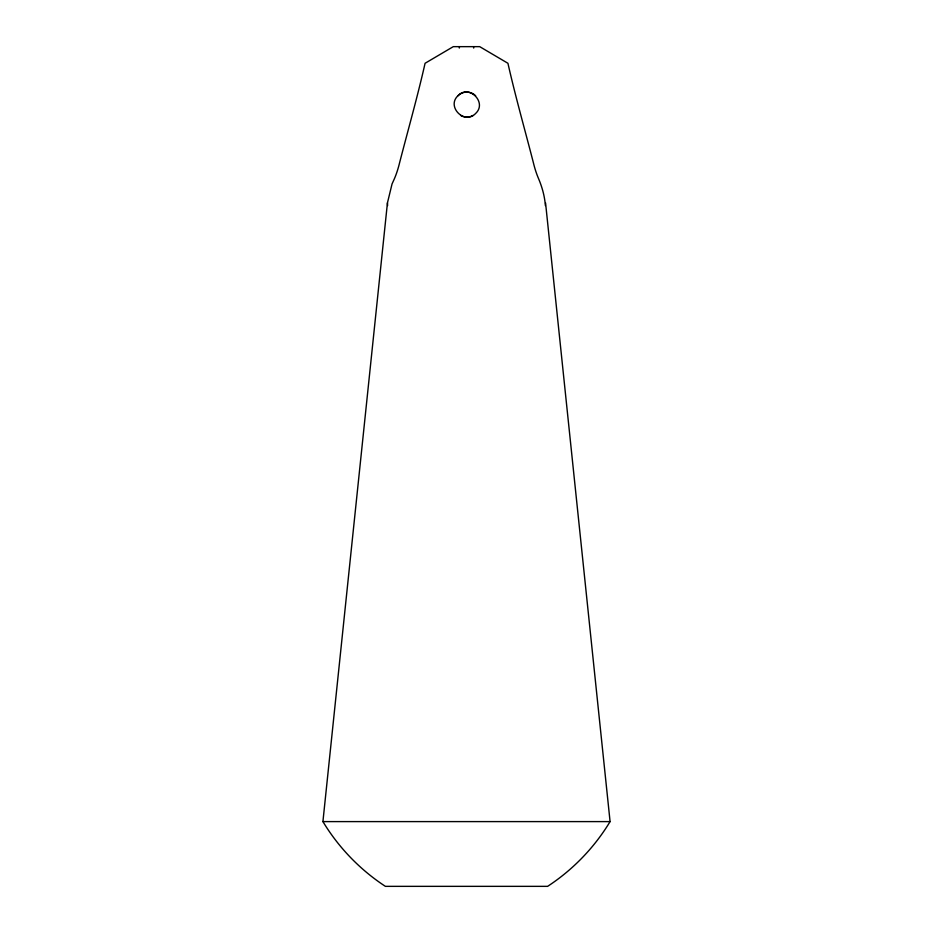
<?xml version="1.0" encoding="UTF-8"?>
<svg xmlns="http://www.w3.org/2000/svg" width="933" height="933" viewBox="0 0 933 933"><rect width="100%" height="100%" fill="white"/><g stroke="black" fill="none" stroke-linecap="round" stroke-linejoin="round"><path stroke-width="1.4" d="M545.373 205.563C544.72 196.42 542.12 186.997 538.493 178.495A53.111 20.211 83.6 0 1 533.361 162.634C524.847 129.535 515.471 96.647 507.925 63.281L479.702 46.65L453.298 46.65L425.075 63.281C417.529 96.647 408.164 129.535 399.627 162.622A53.111 20.211 -83.6 0 1 394.507 178.483L392.047 183.964L387.44 202.916L322.923 821.6C338.562 847.502 360.068 869.789 385.387 886.35L547.613 886.35C572.932 869.789 594.438 847.502 610.077 821.6L545.56 202.916M459.293 48.061L459.456 46.65M457.951 95.749C446.161 106.689 464.716 125.244 475.655 113.441C487.458 102.513 468.891 83.947 457.951 95.749A12.467 12.374 0 0 1 475.655 95.737M322.923 821.6L610.077 821.6M473.544 46.65L473.707 48.061M387.44 202.916L387.627 205.563M473.066 115.435A12.386 12.234 0 0 1 460.552 115.435"/></g></svg>
